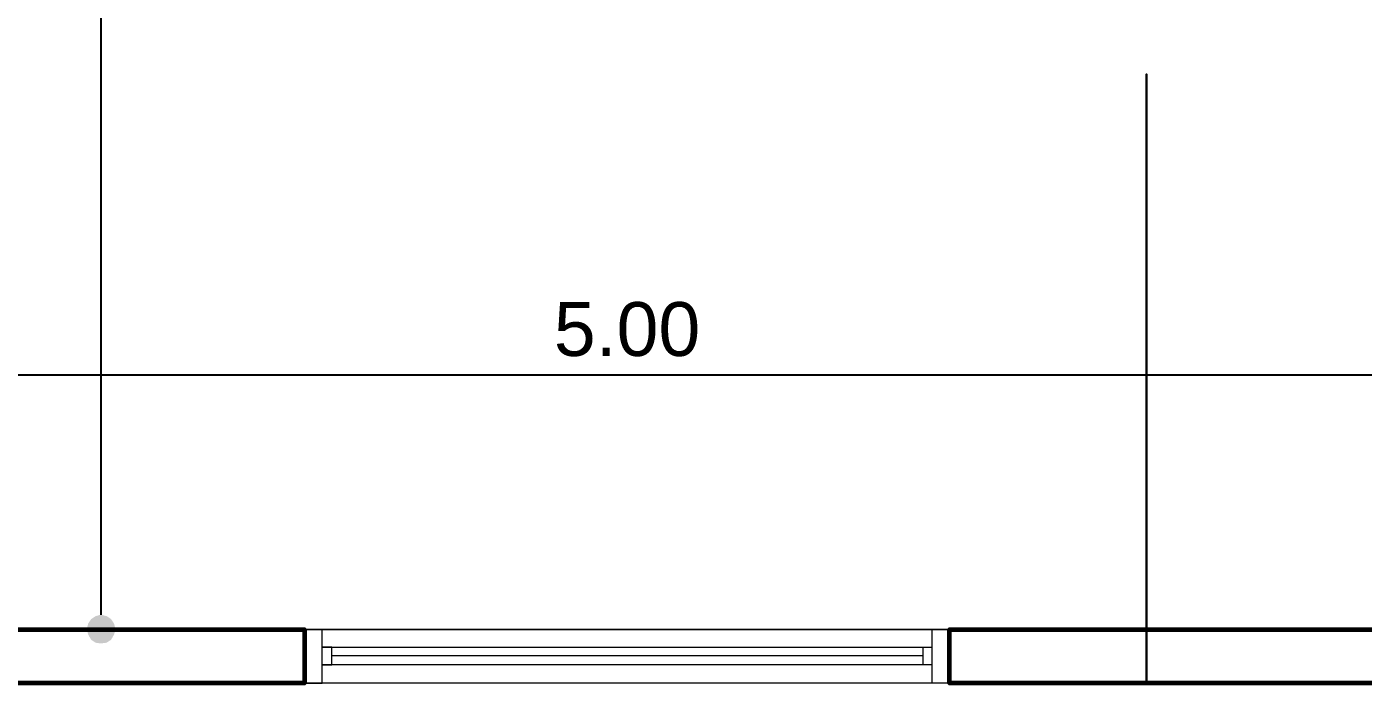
# Model space of a CAD drawing. Header units: inches. Extents: x 4.9 to 20.4, y 4.7 to 15.7.
# Drawn here: x 14.376 to 17.395, y 7.332 to 8.816 of the extents above; entities that cross this region are included whole.
import ezdxf

# ---------------------------------------------------------------- set-up
doc = ezdxf.new("R2010")
doc.units = ezdxf.units.IN
doc.header["$MEASUREMENT"] = 0
for name, color, linetype in [('PDF_Geometry', 7, 'Continuous'), ('PDF_Solid Fills', 7, 'Continuous'), ('PDF_Text', 7, 'Continuous')]:
    doc.layers.add(name, color=color, linetype=linetype)
doc.styles.add('PDF Arial', font='arial.ttf')

# ---------------------------------------------------------------- blocks, each defined once
blk = doc.blocks.new('distribution 3')
at = {"layer": 'PDF_Solid Fills', "transparency": 33554559}
blk.add_hatch(color=256, dxfattribs=at).paths.add_polyline_path([(3.03, 6.5904), (3.0317, 6.5771), (3.0383, 6.5671), (3.05, 6.5604), (3.0617, 6.5571), (3.075, 6.5604), (3.085, 6.5671), (3.0917, 6.5771), (3.095, 6.5904), (3.0917, 6.6021), (3.085, 6.6121), (3.075, 6.6188), (3.0617, 6.6221), (3.05, 6.6188), (3.0383, 6.6121), (3.0317, 6.6021)])
at = {"layer": 'PDF_Geometry', "lineweight": 25}
for points in [[(3.5883, 8.7188), (2.94, 8.7188), (2.94, 6.1304), (2.94, 8.7188), (3.7083, 8.7188)], [(3.6367, 7.3921), (3.6367, 7.3604), (3.6367, 3.4438), (3.6367, 3.4121)], [(6.995, 6.5904), (6.9617, 6.5904), (3.1267, 6.5904), (3.095, 6.5904)]]:
    blk.add_lwpolyline(points, dxfattribs=at)
at = {"layer": 'PDF_Geometry', "lineweight": 60}
blk.add_lwpolyline([(3.1017, 7.5454), (3.1017, 7.4254), (3.0617, 7.4254), (3.0617, 6.1304), (2.94, 6.1304), (2.94, 7.5454)], close=True, dxfattribs=at)
at = {"layer": 'PDF_Geometry', "lineweight": 0}
for points in [[(3.0617, 4.6738), (2.94, 4.6738), (2.94, 6.1304), (2.94, 6.0904), (3.0617, 6.0904), (3.0617, 6.1304), (3.0617, 4.6738), (3.0617, 6.1304), (2.94, 6.1304)], [(2.9817, 4.7138), (2.9817, 6.0904), (2.9817, 6.0688), (3.0217, 6.0688), (3.0217, 6.0904), (3.0217, 4.7138)], [(3.0017, 4.7338), (3.0017, 6.0688)], [(3.0617, 4.7138), (2.94, 4.7138)], [(3.0217, 4.7338), (2.9817, 4.7338)], [(3.0617, 4.6737), (2.94, 4.6737), (3.0617, 4.6737)]]:
    blk.add_lwpolyline(points, dxfattribs=at)
at = {"layer": 'PDF_Geometry', "lineweight": 25}
blk.add_lwpolyline([(2.94, 4.2287), (2.94, 4.6737), (2.94, 4.2287), (4.3167, 4.2287)], close=True, dxfattribs=at)
at = {"layer": 'PDF_Geometry', "lineweight": 60}
blk.add_lwpolyline([(4.005, 3.2571), (2.94, 3.2571), (2.94, 4.6737), (3.0617, 4.6737), (3.0617, 3.3787), (4.005, 3.3787), (4.005, 3.2587)], dxfattribs=at)
at = {"layer": 'PDF_Text', "insert": (3.6779, 5.5672), "char_height": 0.12169, "attachment_point": 7, "rotation": 270, "style": 'PDF Arial'}
blk.add_mtext('5.00', dxfattribs=at)

msp = doc.modelspace()

# ---------------------------------------------------------------- block references
at = {"rotation": 89.99999999999999}
msp.add_blockref('distribution 3', (21.1336, 4.392), dxfattribs=at)

doc.saveas('drawing.dxf')
